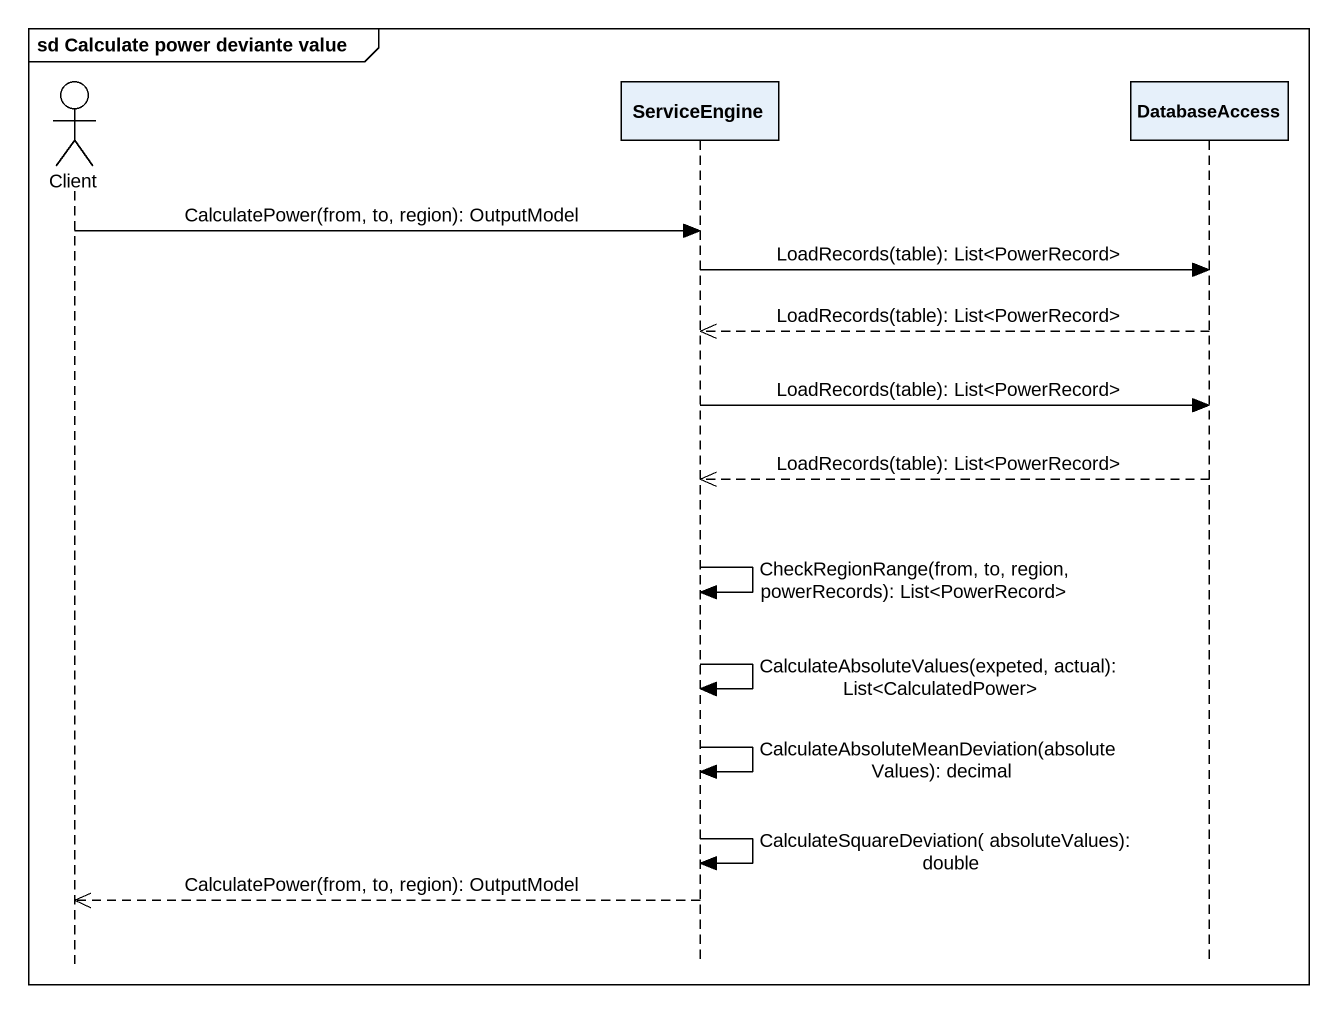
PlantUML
@startuml
mainframe sd Calculate power deviante value
hide footbox
actor Client
participant ServiceEngine
participant DatabaseAccess

Client -> ServiceEngine : CalculatePower(from, to, region): OutputModel
ServiceEngine -> DatabaseAccess : LoadRecords(table): List<PowerRecord>
DatabaseAccess -->> ServiceEngine : LoadRecords(table): List<PowerRecord>
ServiceEngine -> DatabaseAccess : LoadRecords(table): List<PowerRecord>
DatabaseAccess -->> ServiceEngine : LoadRecords(table): List<PowerRecord>
ServiceEngine -> ServiceEngine : CheckRegionRange(from, to, region, powerRecords): List<PowerRecord>
ServiceEngine -> ServiceEngine : CalculateAbsoluteValues(expeted, actual): List<CalculatedPower>
ServiceEngine -> ServiceEngine : CalculateAbsoluteMeanDeviation(absoluteValues): decimal
ServiceEngine -> ServiceEngine : CalculateSquareDeviation( absoluteValues): double
ServiceEngine -->> Client : CalculatePower(from, to, region): OutputModel
@enduml
